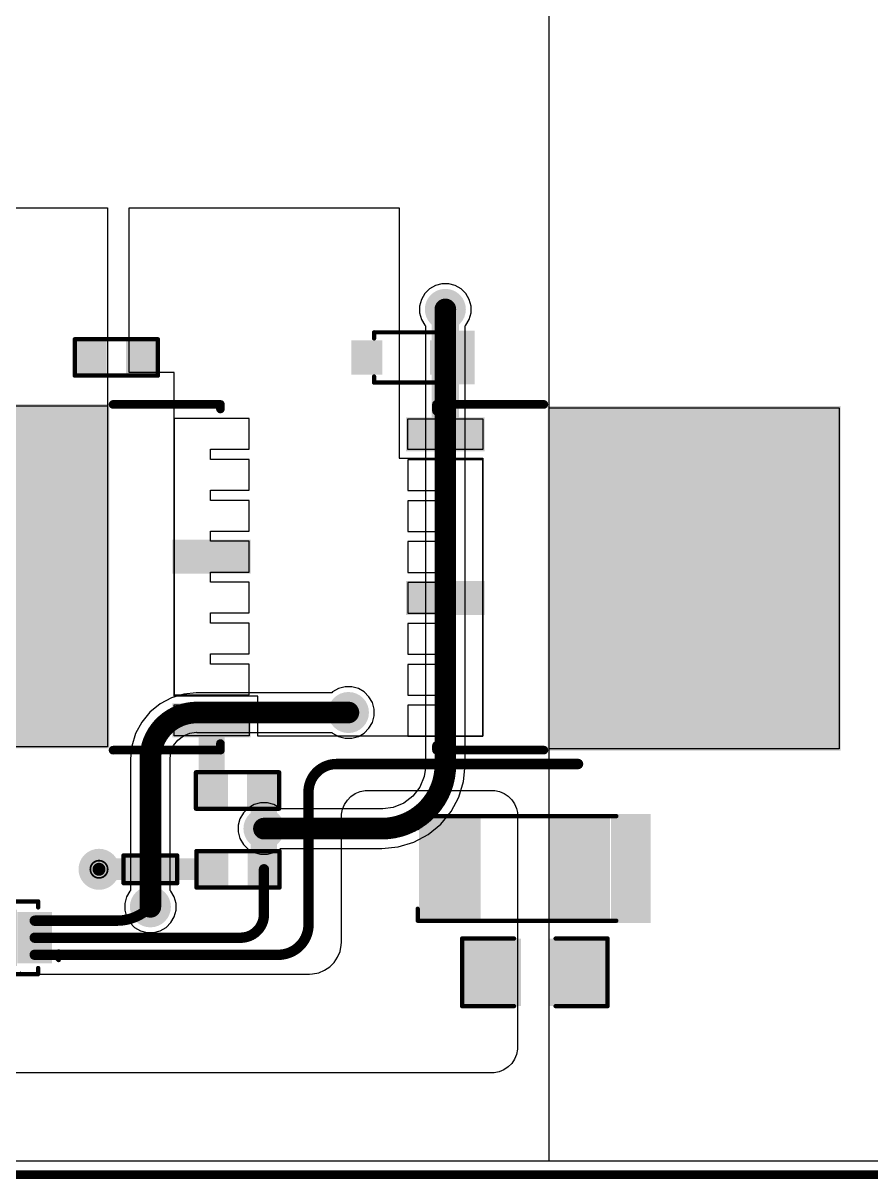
# Model space of a CAD drawing. Header units: inches. Extents: x -1 to 209, y -13 to 94.
# Drawn here: x 31.68 to 56.55, y -0.04 to 33.85 of the extents above; entities that cross this region are included whole.
import ezdxf

# ---------------------------------------------------------------- set-up
doc = ezdxf.new("R2010")
doc.units = ezdxf.units.IN
for name, color, linetype in [('Board Outline', 216, 'Continuous'), ('Bottom Layer', 5, 'Continuous'), ('Bottom Solder', 6, 'Continuous'), ('Drill Drawing', 1, 'Continuous'), ('Top Layer', 1, 'Continuous'), ('Top Overlay', 2, 'Continuous'), ('Top Paste', 8, 'Continuous'), ('Top Solder', 216, 'Continuous'), ('Via Holes', 16, 'Continuous')]:
    doc.layers.add(name, color=color, linetype=linetype)

# ---------------------------------------------------------------- blocks, each defined once
blk = doc.blocks.new('DFN_6_EP_2_3__1')
at = {"layer": 'Top Layer'}
for points in [[(-0.826, 0.724), (0.826, 0.724), (0.826, -0.724), (-0.826, -0.724)], [(-1.854, 0.652), (-1.041, 0.652), (-1.041, 0.348), (-1.854, 0.348)], [(1.041, 0.652), (1.854, 0.652), (1.854, 0.348), (1.041, 0.348)], [(-1.854, 0.152), (-1.041, 0.152), (-1.041, -0.152), (-1.854, -0.152)], [(1.041, 0.152), (1.854, 0.152), (1.854, -0.152), (1.041, -0.152)], [(-1.854, -0.348), (-1.041, -0.348), (-1.041, -0.652), (-1.854, -0.652)], [(1.041, -0.348), (1.854, -0.348), (1.854, -0.652), (1.041, -0.652)]]:
    blk.add_hatch(color=1, dxfattribs=at).paths.add_polyline_path(points)
at = {"layer": 'Top Paste'}
for points in [[(-0.826, 0.724), (0.826, 0.724), (0.826, -0.724), (-0.826, -0.724)], [(-1.854, 0.652), (-1.041, 0.652), (-1.041, 0.348), (-1.854, 0.348)], [(1.041, 0.652), (1.854, 0.652), (1.854, 0.348), (1.041, 0.348)], [(-1.854, 0.152), (-1.041, 0.152), (-1.041, -0.152), (-1.854, -0.152)], [(1.041, 0.152), (1.854, 0.152), (1.854, -0.152), (1.041, -0.152)], [(-1.854, -0.348), (-1.041, -0.348), (-1.041, -0.652), (-1.854, -0.652)], [(1.041, -0.348), (1.854, -0.348), (1.854, -0.652), (1.041, -0.652)]]:
    blk.add_hatch(color=8, dxfattribs=at).paths.add_polyline_path(points)
at = {"layer": 'Top Solder'}
for points in [[(-1.956, 0.754), (-0.94, 0.754), (-0.94, 0.246), (-1.956, 0.246)], [(-0.927, 0.826), (0.927, 0.826), (0.927, -0.826), (-0.927, -0.826)], [(0.94, 0.754), (1.956, 0.754), (1.956, 0.246), (0.94, 0.246)], [(-1.956, 0.254), (-0.94, 0.254), (-0.94, -0.254), (-1.956, -0.254)], [(0.94, 0.254), (1.956, 0.254), (1.956, -0.254), (0.94, -0.254)], [(-1.956, -0.246), (-0.94, -0.246), (-0.94, -0.754), (-1.956, -0.754)], [(0.94, -0.246), (1.956, -0.246), (1.956, -0.754), (0.94, -0.754)]]:
    blk.add_hatch(color=216, dxfattribs=at).paths.add_polyline_path(points)
at = {"layer": 'Top Overlay', "const_width": 0.127}
for points in [[(-1.549, 1.067), (-1.549, 0.889)], [(1.549, 1.067), (-1.549, 1.067)], [(1.549, 0.889), (1.549, 1.067)], [(-2.024, 0.527), (-2.151, 0.654)], [(-2.151, 0.654), (-2.151, 0.4)], [(-2.024, 0.527), (-2.151, 0.4)], [(-1.549, -1.067), (-1.549, -0.889)], [(1.549, -1.067), (-1.549, -1.067)], [(1.549, -0.889), (1.549, -1.067)]]:
    blk.add_lwpolyline(points, dxfattribs=at)
at = {"layer": 'Top Overlay', "const_width": 0.0635}
for points in [[(-1.581, 1.067, 1), (-1.518, 1.067, 1)], [(-1.581, 1.067, 1), (-1.518, 1.067, 1)], [(1.518, 1.067, 1), (1.581, 1.067, 1)], [(1.518, 1.067, 1), (1.581, 1.067, 1)], [(-2.183, 0.654, 1), (-2.119, 0.654, 1)], [(-2.183, 0.654, 1), (-2.119, 0.654, 1)], [(-1.581, 0.889, 1), (-1.518, 0.889, 1)], [(1.518, 0.889, 1), (1.581, 0.889, 1)], [(-2.183, 0.4, 1), (-2.119, 0.4, 1)], [(-2.183, 0.4, 1), (-2.119, 0.4, 1)], [(-2.056, 0.527, 1), (-1.992, 0.527, 1)], [(-2.056, 0.527, 1), (-1.992, 0.527, 1)], [(-1.581, -0.889, 1), (-1.518, -0.889, 1)], [(-1.581, -1.067, 1), (-1.518, -1.067, 1)], [(-1.581, -1.067, 1), (-1.518, -1.067, 1)], [(1.518, -0.889, 1), (1.581, -0.889, 1)], [(1.518, -1.067, 1), (1.581, -1.067, 1)], [(1.518, -1.067, 1), (1.581, -1.067, 1)]]:
    blk.add_lwpolyline(points, format="xyb", close=True, dxfattribs=at)
blk = doc.blocks.new('R___0603_4')
at = {"layer": 'Top Layer'}
for points in [[(-0.381, 0.4445), (-0.381, -0.4445), (-1.143, -0.4445), (-1.143, 0.4445)], [(1.143, 0.4445), (1.143, -0.4445), (0.381, -0.4445), (0.381, 0.4445)]]:
    blk.add_hatch(color=1, dxfattribs=at).paths.add_polyline_path(points)
at = {"layer": 'Top Paste'}
for points in [[(-0.381, 0.4445), (-0.381, -0.4445), (-1.143, -0.4445), (-1.143, 0.4445)], [(1.143, 0.4445), (1.143, -0.4445), (0.381, -0.4445), (0.381, 0.4445)]]:
    blk.add_hatch(color=8, dxfattribs=at).paths.add_polyline_path(points)
at = {"layer": 'Top Solder'}
for points in [[(-0.2794, 0.5461), (-0.2794, -0.5461), (-1.2446, -0.5461), (-1.2446, 0.5461)], [(1.2446, 0.5461), (1.2446, -0.5461), (0.2794, -0.5461), (0.2794, 0.5461)]]:
    blk.add_hatch(color=216, dxfattribs=at).paths.add_polyline_path(points)
at = {"layer": 'Top Overlay', "const_width": 0.127}
for points in [[(-1.2192, -0.5334), (-1.2192, 0.5334)], [(-1.2192, 0.5334), (1.2192, 0.5334)], [(1.2192, -0.5334), (1.2192, 0.5334)], [(-1.2192, -0.5334), (1.2192, -0.5334)]]:
    blk.add_lwpolyline(points, dxfattribs=at)
at = {"layer": 'Top Overlay', "const_width": 0.0635}
for points in [[(-1.25095, 0.5334, 1), (-1.18745, 0.5334, 1)], [(-1.25095, 0.5334, 1), (-1.18745, 0.5334, 1)], [(1.18745, 0.5334, 1), (1.25095, 0.5334, 1)], [(1.18745, 0.5334, 1), (1.25095, 0.5334, 1)], [(-1.25095, -0.5334, 1), (-1.18745, -0.5334, 1)], [(-1.25095, -0.5334, 1), (-1.18745, -0.5334, 1)], [(1.18745, -0.5334, 1), (1.25095, -0.5334, 1)], [(1.18745, -0.5334, 1), (1.25095, -0.5334, 1)]]:
    blk.add_lwpolyline(points, format="xyb", close=True, dxfattribs=at)
blk = doc.blocks.new('R___0603_5')
at = {"layer": 'Top Layer'}
for points in [[(-0.381, 0.4445), (-0.381, -0.4445), (-1.143, -0.4445), (-1.143, 0.4445)], [(1.143, 0.4445), (1.143, -0.4445), (0.381, -0.4445), (0.381, 0.4445)]]:
    blk.add_hatch(color=1, dxfattribs=at).paths.add_polyline_path(points)
at = {"layer": 'Top Paste'}
for points in [[(-0.381, 0.4445), (-0.381, -0.4445), (-1.143, -0.4445), (-1.143, 0.4445)], [(1.143, 0.4445), (1.143, -0.4445), (0.381, -0.4445), (0.381, 0.4445)]]:
    blk.add_hatch(color=8, dxfattribs=at).paths.add_polyline_path(points)
at = {"layer": 'Top Solder'}
for points in [[(-0.2794, 0.5461), (-0.2794, -0.5461), (-1.2446, -0.5461), (-1.2446, 0.5461)], [(1.2446, 0.5461), (1.2446, -0.5461), (0.2794, -0.5461), (0.2794, 0.5461)]]:
    blk.add_hatch(color=216, dxfattribs=at).paths.add_polyline_path(points)
at = {"layer": 'Top Overlay', "const_width": 0.127}
for points in [[(-1.2192, 0.5334), (-1.2192, -0.5334)], [(1.2192, 0.5334), (-1.2192, 0.5334)], [(1.2192, 0.5334), (1.2192, -0.5334)], [(1.2192, -0.5334), (-1.2192, -0.5334)]]:
    blk.add_lwpolyline(points, dxfattribs=at)
at = {"layer": 'Top Overlay', "const_width": 0.0635}
for points in [[(-1.25095, 0.5334, 1), (-1.18745, 0.5334, 1)], [(-1.25095, 0.5334, 1), (-1.18745, 0.5334, 1)], [(1.18745, 0.5334, 1), (1.25095, 0.5334, 1)], [(1.18745, 0.5334, 1), (1.25095, 0.5334, 1)], [(-1.25095, -0.5334, 1), (-1.18745, -0.5334, 1)], [(-1.25095, -0.5334, 1), (-1.18745, -0.5334, 1)], [(1.18745, -0.5334, 1), (1.25095, -0.5334, 1)], [(1.18745, -0.5334, 1), (1.25095, -0.5334, 1)]]:
    blk.add_lwpolyline(points, format="xyb", close=True, dxfattribs=at)
blk = doc.blocks.new('R___0603_9')
at = {"layer": 'Top Layer'}
for points in [[(-0.381, 0.4445), (-0.381, -0.4445), (-1.143, -0.4445), (-1.143, 0.4445)], [(1.143, 0.4445), (1.143, -0.4445), (0.381, -0.4445), (0.381, 0.4445)]]:
    blk.add_hatch(color=1, dxfattribs=at).paths.add_polyline_path(points)
at = {"layer": 'Top Paste'}
for points in [[(-0.381, 0.4445), (-0.381, -0.4445), (-1.143, -0.4445), (-1.143, 0.4445)], [(1.143, 0.4445), (1.143, -0.4445), (0.381, -0.4445), (0.381, 0.4445)]]:
    blk.add_hatch(color=8, dxfattribs=at).paths.add_polyline_path(points)
at = {"layer": 'Top Solder'}
for points in [[(-0.2794, 0.5461), (-0.2794, -0.5461), (-1.2446, -0.5461), (-1.2446, 0.5461)], [(1.2446, 0.5461), (1.2446, -0.5461), (0.2794, -0.5461), (0.2794, 0.5461)]]:
    blk.add_hatch(color=216, dxfattribs=at).paths.add_polyline_path(points)
at = {"layer": 'Top Overlay', "const_width": 0.127}
for points in [[(-1.2192, 0.5334), (-1.2192, -0.5334)], [(1.2192, 0.5334), (-1.2192, 0.5334)], [(1.2192, 0.5334), (1.2192, -0.5334)], [(1.2192, -0.5334), (-1.2192, -0.5334)]]:
    blk.add_lwpolyline(points, dxfattribs=at)
at = {"layer": 'Top Overlay', "const_width": 0.0635}
for points in [[(-1.25095, 0.5334, 1), (-1.18745, 0.5334, 1)], [(-1.25095, 0.5334, 1), (-1.18745, 0.5334, 1)], [(1.18745, 0.5334, 1), (1.25095, 0.5334, 1)], [(1.18745, 0.5334, 1), (1.25095, 0.5334, 1)], [(-1.25095, -0.5334, 1), (-1.18745, -0.5334, 1)], [(-1.25095, -0.5334, 1), (-1.18745, -0.5334, 1)], [(1.18745, -0.5334, 1), (1.25095, -0.5334, 1)], [(1.18745, -0.5334, 1), (1.25095, -0.5334, 1)]]:
    blk.add_lwpolyline(points, format="xyb", close=True, dxfattribs=at)
blk = doc.blocks.new('T_____16')
at = {"layer": 'Top Layer'}
for points in [[(-3.175, 7.9), (6.825, 7.9), (6.825, -0.6), (-3.175, -0.6)], [(-2.85, -2.55), (-1.95, -2.55), (-1.95, -4.75), (-2.85, -4.75)], [(1.95, -2.55), (2.85, -2.55), (2.85, -4.75), (1.95, -4.75)]]:
    blk.add_hatch(color=1, dxfattribs=at).paths.add_polyline_path(points)
at = {"layer": 'Top Solder'}
for points in [[(-3.225, 7.95), (6.875, 7.95), (6.875, -0.65), (-3.225, -0.65)], [(-2.9, -2.5), (-1.9, -2.5), (-1.9, -4.8), (-2.9, -4.8)], [(1.9, -2.5), (2.9, -2.5), (2.9, -4.8), (1.9, -4.8)]]:
    blk.add_hatch(color=216, dxfattribs=at).paths.add_polyline_path(points)
at = {"layer": 'Top Layer'}
for p, q in [((-1.65, -2.55), (-1.65, -2.55)), ((-1.65, -2.55), (-1.65, -4.75)), ((-0.75, -2.55), (-1.65, -2.55)), ((-1.65, -2.55), (-1.65, -2.55)), ((-0.75, -2.551), (-0.75, -2.55)), ((-0.75, -2.55), (-0.75, -2.55)), ((-0.45, -2.551), (-0.75, -2.551)), ((-0.75, -2.551), (-0.75, -2.551)), ((0.45, -2.55), (-0.45, -2.55)), ((-0.45, -2.55), (-0.45, -2.55)), ((-0.45, -2.55), (-0.45, -2.551)), ((-0.45, -2.551), (-0.45, -2.551)), ((0.45, -2.551), (0.45, -2.55)), ((0.45, -2.55), (0.45, -2.55)), ((0.75, -2.551), (0.45, -2.551)), ((0.45, -2.551), (0.45, -2.551)), ((1.65, -2.55), (0.75, -2.55)), ((0.75, -2.55), (0.75, -2.55)), ((0.75, -2.55), (0.75, -2.551)), ((0.75, -2.551), (0.75, -2.551)), ((1.65, -2.551), (1.65, -2.55)), ((1.65, -2.55), (1.65, -2.55)), ((1.95, -2.551), (1.65, -2.551)), ((1.65, -2.551), (1.65, -2.551)), ((2.85, -2.55), (1.95, -2.55)), ((1.95, -2.55), (1.95, -2.55)), ((1.95, -2.55), (1.95, -2.551)), ((1.95, -2.551), (1.95, -2.551)), ((2.85, -2.551), (2.85, -2.55)), ((2.85, -2.55), (2.85, -2.55)), ((3.15, -2.551), (2.85, -2.551)), ((2.85, -2.551), (2.85, -2.551)), ((4.05, -2.55), (3.15, -2.55)), ((3.15, -2.55), (3.15, -2.55)), ((3.15, -2.55), (3.15, -2.551)), ((3.15, -2.551), (3.15, -2.551)), ((4.05, -2.551), (4.05, -2.55)), ((4.05, -2.55), (4.05, -2.55)), ((4.35, -2.551), (4.05, -2.551)), ((4.05, -2.551), (4.05, -2.551)), ((5.25, -2.55), (4.35, -2.55)), ((4.35, -2.55), (4.35, -2.55)), ((4.35, -2.55), (4.35, -2.551)), ((4.35, -2.551), (4.35, -2.551)), ((5.25, -2.551), (5.25, -2.55)), ((5.25, -2.55), (5.25, -2.55)), ((5.55, -2.551), (5.25, -2.551)), ((5.25, -2.551), (5.25, -2.551)), ((6.45, -2.55), (5.55, -2.55)), ((5.55, -2.55), (5.55, -2.55)), ((5.55, -2.55), (5.55, -2.551)), ((5.55, -2.551), (5.55, -2.551)), ((6.45, -2.551), (6.45, -2.55)), ((6.45, -2.55), (6.45, -2.55)), ((6.45, -3.615), (6.45, -2.551)), ((6.45, -2.551), (6.45, -2.551)), ((6.45, -2.551), (6.45, -2.551)), ((6.45, -2.551), (6.45, -2.551)), ((-0.75, -4.75), (-0.75, -3.615)), ((-0.75, -3.615), (-0.75, -3.615)), ((-0.75, -3.615), (-0.45, -3.615)), ((-0.45, -3.615), (-0.45, -3.615)), ((-0.45, -3.615), (-0.45, -4.75)), ((0.45, -4.75), (0.45, -3.615)), ((0.45, -3.615), (0.45, -3.615)), ((0.45, -3.615), (0.75, -3.615)), ((0.75, -3.615), (0.75, -3.615)), ((0.75, -3.615), (0.75, -4.75)), ((1.65, -4.75), (1.65, -3.615)), ((1.65, -3.615), (1.65, -3.615)), ((1.65, -3.615), (1.95, -3.615)), ((1.95, -3.615), (1.95, -3.615)), ((1.95, -3.615), (1.95, -4.75)), ((2.85, -4.75), (2.85, -3.615)), ((2.85, -3.615), (2.85, -3.615)), ((2.85, -3.615), (3.15, -3.615)), ((3.15, -3.615), (3.15, -3.615)), ((3.15, -3.615), (3.15, -4.75)), ((4.05, -4.75), (4.05, -3.615)), ((4.05, -3.615), (4.05, -3.615)), ((4.05, -3.615), (4.35, -3.615)), ((4.35, -3.615), (4.35, -3.615)), ((4.35, -3.615), (4.35, -4.75)), ((5.25, -4.75), (5.25, -3.615)), ((5.25, -3.615), (5.25, -3.615)), ((5.25, -3.615), (5.55, -3.615)), ((5.55, -3.615), (5.55, -3.615)), ((5.55, -3.615), (5.55, -4.75)), ((6.45, -4.75), (6.45, -3.615)), ((6.45, -3.615), (6.45, -3.615)), ((6.45, -3.615), (6.45, -3.615)), ((6.45, -3.615), (6.45, -3.615)), ((-1.65, -4.75), (-1.65, -4.75)), ((-1.65, -4.75), (-0.75, -4.75)), ((-0.75, -4.75), (-0.75, -4.75)), ((-0.45, -4.75), (-0.45, -4.75)), ((-0.45, -4.75), (0.45, -4.75)), ((0.45, -4.75), (0.45, -4.75)), ((0.75, -4.75), (0.75, -4.75)), ((0.75, -4.75), (1.65, -4.75)), ((1.65, -4.75), (1.65, -4.75)), ((1.95, -4.75), (1.95, -4.75)), ((1.95, -4.75), (2.85, -4.75)), ((2.85, -4.75), (2.85, -4.75)), ((3.15, -4.75), (3.15, -4.75)), ((3.15, -4.75), (4.05, -4.75)), ((4.05, -4.75), (4.05, -4.75)), ((4.35, -4.75), (4.35, -4.75)), ((4.35, -4.75), (5.25, -4.75)), ((5.25, -4.75), (5.25, -4.75)), ((5.55, -4.75), (5.55, -4.75)), ((5.55, -4.75), (6.45, -4.75)), ((6.45, -4.75), (6.45, -4.75))]:
    blk.add_line(p, q, dxfattribs=at)
at = {"layer": 'Top Overlay', "const_width": 0.254}
for points in [[(-3.275, -0.76), (-3.275, -3.91)], [(6.865, -0.76), (6.865, -3.91)], [(-3.275, -3.91), (-3.081, -3.91)], [(6.865, -3.91), (6.731, -3.91)]]:
    blk.add_lwpolyline(points, dxfattribs=at)
at = {"layer": 'Top Overlay', "const_width": 0.127}
for points in [[(-3.339, -0.76, 1), (-3.212, -0.76, 1)], [(6.801, -0.76, 1), (6.928, -0.76, 1)], [(-3.339, -3.91, 1), (-3.212, -3.91, 1)], [(-3.339, -3.91, 1), (-3.212, -3.91, 1)], [(-3.145, -3.91, 1), (-3.018, -3.91, 1)], [(6.668, -3.91, 1), (6.795, -3.91, 1)], [(6.801, -3.91, 1), (6.928, -3.91, 1)], [(6.801, -3.91, 1), (6.928, -3.91, 1)]]:
    blk.add_lwpolyline(points, format="xyb", close=True, dxfattribs=at)
at = {"layer": 'Top Paste'}
for p, q in [((-3.175, -0.6), (-3.175, 7.9)), ((-3.175, 7.9), (6.825, 7.9)), ((6.825, 7.9), (6.825, -0.6)), ((6.825, -0.6), (-3.175, -0.6)), ((-2.85, -4.75), (-2.85, -2.55)), ((-2.85, -2.55), (-1.95, -2.55)), ((-1.95, -2.55), (-1.95, -4.75)), ((-1.65, -2.55), (-1.65, -2.55)), ((-1.65, -2.55), (-1.65, -4.75)), ((-0.75, -2.55), (-1.65, -2.55)), ((-0.75, -2.551), (-0.75, -2.55)), ((-0.45, -2.551), (-0.75, -2.551)), ((0.45, -2.55), (-0.45, -2.55)), ((-0.45, -2.55), (-0.45, -2.551)), ((0.45, -2.551), (0.45, -2.55)), ((0.75, -2.551), (0.45, -2.551)), ((1.65, -2.55), (0.75, -2.55)), ((0.75, -2.55), (0.75, -2.551)), ((1.65, -2.551), (1.65, -2.55)), ((1.95, -2.551), (1.65, -2.551)), ((2.85, -2.55), (1.95, -2.55)), ((1.95, -2.55), (1.95, -2.551)), ((2.85, -2.551), (2.85, -2.55)), ((3.15, -2.551), (2.85, -2.551)), ((4.05, -2.55), (3.15, -2.55)), ((3.15, -2.55), (3.15, -2.551)), ((4.05, -2.551), (4.05, -2.55)), ((4.35, -2.551), (4.05, -2.551)), ((5.25, -2.55), (4.35, -2.55)), ((4.35, -2.55), (4.35, -2.551)), ((5.25, -2.551), (5.25, -2.55)), ((5.55, -2.551), (5.25, -2.551)), ((6.45, -2.55), (5.55, -2.55)), ((5.55, -2.55), (5.55, -2.551)), ((6.45, -2.551), (6.45, -2.55)), ((6.45, -3.615), (6.45, -2.551)), ((6.45, -2.551), (6.45, -2.551)), ((-0.75, -4.75), (-0.75, -3.615)), ((-0.75, -3.615), (-0.45, -3.615)), ((-0.45, -3.615), (-0.45, -4.75)), ((0.45, -4.75), (0.45, -3.615)), ((0.45, -3.615), (0.75, -3.615)), ((0.75, -3.615), (0.75, -4.75)), ((1.65, -4.75), (1.65, -3.615)), ((1.65, -3.615), (1.95, -3.615)), ((1.95, -3.615), (1.95, -4.75)), ((2.85, -4.75), (2.85, -3.615)), ((2.85, -3.615), (3.15, -3.615)), ((3.15, -3.615), (3.15, -4.75)), ((4.05, -4.75), (4.05, -3.615)), ((4.05, -3.615), (4.35, -3.615)), ((4.35, -3.615), (4.35, -4.75)), ((5.25, -4.75), (5.25, -3.615)), ((5.25, -3.615), (5.55, -3.615)), ((5.55, -3.615), (5.55, -4.75)), ((6.45, -4.75), (6.45, -3.615)), ((6.45, -3.615), (6.45, -3.615)), ((-1.95, -4.75), (-2.85, -4.75)), ((-1.65, -4.75), (-0.75, -4.75)), ((-0.45, -4.75), (0.45, -4.75)), ((0.75, -4.75), (1.65, -4.75)), ((1.95, -4.75), (2.85, -4.75)), ((3.15, -4.75), (4.05, -4.75)), ((4.35, -4.75), (5.25, -4.75)), ((5.55, -4.75), (6.45, -4.75))]:
    blk.add_line(p, q, dxfattribs=at)
blk = doc.blocks.new('T_____18')
at = {"layer": 'Top Layer'}
for points in [[(-3.175, 7.9), (6.825, 7.9), (6.825, -0.6), (-3.175, -0.6)], [(-2.85, -2.55), (-1.95, -2.55), (-1.95, -4.75), (-2.85, -4.75)], [(1.95, -2.55), (2.85, -2.55), (2.85, -4.75), (1.95, -4.75)]]:
    blk.add_hatch(color=1, dxfattribs=at).paths.add_polyline_path(points)
at = {"layer": 'Top Solder'}
for points in [[(-3.225, 7.95), (6.875, 7.95), (6.875, -0.65), (-3.225, -0.65)], [(-2.9, -2.5), (-1.9, -2.5), (-1.9, -4.8), (-2.9, -4.8)], [(1.9, -2.5), (2.9, -2.5), (2.9, -4.8), (1.9, -4.8)]]:
    blk.add_hatch(color=216, dxfattribs=at).paths.add_polyline_path(points)
at = {"layer": 'Top Layer'}
for p, q in [((-1.65, -2.55), (-1.65, -2.55)), ((-1.65, -2.55), (-1.65, -4.75)), ((-0.75, -2.55), (-1.65, -2.55)), ((-1.65, -2.55), (-1.65, -2.55)), ((-0.75, -2.551), (-0.75, -2.55)), ((-0.75, -2.55), (-0.75, -2.55)), ((-0.45, -2.551), (-0.75, -2.551)), ((-0.75, -2.551), (-0.75, -2.551)), ((0.45, -2.55), (-0.45, -2.55)), ((-0.45, -2.55), (-0.45, -2.55)), ((-0.45, -2.55), (-0.45, -2.551)), ((-0.45, -2.551), (-0.45, -2.551)), ((0.45, -2.551), (0.45, -2.55)), ((0.45, -2.55), (0.45, -2.55)), ((0.75, -2.551), (0.45, -2.551)), ((0.45, -2.551), (0.45, -2.551)), ((1.65, -2.55), (0.75, -2.55)), ((0.75, -2.55), (0.75, -2.55)), ((0.75, -2.55), (0.75, -2.551)), ((0.75, -2.551), (0.75, -2.551)), ((1.65, -2.551), (1.65, -2.55)), ((1.65, -2.55), (1.65, -2.55)), ((1.95, -2.551), (1.65, -2.551)), ((1.65, -2.551), (1.65, -2.551)), ((2.85, -2.55), (1.95, -2.55)), ((1.95, -2.55), (1.95, -2.55)), ((1.95, -2.55), (1.95, -2.551)), ((1.95, -2.551), (1.95, -2.551)), ((2.85, -2.551), (2.85, -2.55)), ((2.85, -2.55), (2.85, -2.55)), ((3.15, -2.551), (2.85, -2.551)), ((2.85, -2.551), (2.85, -2.551)), ((4.05, -2.55), (3.15, -2.55)), ((3.15, -2.55), (3.15, -2.55)), ((3.15, -2.55), (3.15, -2.551)), ((3.15, -2.551), (3.15, -2.551)), ((4.05, -2.551), (4.05, -2.55)), ((4.05, -2.55), (4.05, -2.55)), ((4.35, -2.551), (4.05, -2.551)), ((4.05, -2.551), (4.05, -2.551)), ((5.25, -2.55), (4.35, -2.55)), ((4.35, -2.55), (4.35, -2.55)), ((4.35, -2.55), (4.35, -2.551)), ((4.35, -2.551), (4.35, -2.551)), ((5.25, -2.551), (5.25, -2.55)), ((5.25, -2.55), (5.25, -2.55)), ((5.55, -2.551), (5.25, -2.551)), ((5.25, -2.551), (5.25, -2.551)), ((6.45, -2.55), (5.55, -2.55)), ((5.55, -2.55), (5.55, -2.55)), ((5.55, -2.55), (5.55, -2.551)), ((5.55, -2.551), (5.55, -2.551)), ((6.45, -2.551), (6.45, -2.55)), ((6.45, -2.55), (6.45, -2.55)), ((6.45, -3.615), (6.45, -2.551)), ((6.45, -2.551), (6.45, -2.551)), ((6.45, -2.551), (6.45, -2.551)), ((6.45, -2.551), (6.45, -2.551)), ((-0.75, -4.75), (-0.75, -3.615)), ((-0.75, -3.615), (-0.75, -3.615)), ((-0.75, -3.615), (-0.45, -3.615)), ((-0.45, -3.615), (-0.45, -3.615)), ((-0.45, -3.615), (-0.45, -4.75)), ((0.45, -4.75), (0.45, -3.615)), ((0.45, -3.615), (0.45, -3.615)), ((0.45, -3.615), (0.75, -3.615)), ((0.75, -3.615), (0.75, -3.615)), ((0.75, -3.615), (0.75, -4.75)), ((1.65, -4.75), (1.65, -3.615)), ((1.65, -3.615), (1.65, -3.615)), ((1.65, -3.615), (1.95, -3.615)), ((1.95, -3.615), (1.95, -3.615)), ((1.95, -3.615), (1.95, -4.75)), ((2.85, -4.75), (2.85, -3.615)), ((2.85, -3.615), (2.85, -3.615)), ((2.85, -3.615), (3.15, -3.615)), ((3.15, -3.615), (3.15, -3.615)), ((3.15, -3.615), (3.15, -4.75)), ((4.05, -4.75), (4.05, -3.615)), ((4.05, -3.615), (4.05, -3.615)), ((4.05, -3.615), (4.35, -3.615)), ((4.35, -3.615), (4.35, -3.615)), ((4.35, -3.615), (4.35, -4.75)), ((5.25, -4.75), (5.25, -3.615)), ((5.25, -3.615), (5.25, -3.615)), ((5.25, -3.615), (5.55, -3.615)), ((5.55, -3.615), (5.55, -3.615)), ((5.55, -3.615), (5.55, -4.75)), ((6.45, -4.75), (6.45, -3.615)), ((6.45, -3.615), (6.45, -3.615)), ((6.45, -3.615), (6.45, -3.615)), ((6.45, -3.615), (6.45, -3.615)), ((-1.65, -4.75), (-1.65, -4.75)), ((-1.65, -4.75), (-0.75, -4.75)), ((-0.75, -4.75), (-0.75, -4.75)), ((-0.45, -4.75), (-0.45, -4.75)), ((-0.45, -4.75), (0.45, -4.75)), ((0.45, -4.75), (0.45, -4.75)), ((0.75, -4.75), (0.75, -4.75)), ((0.75, -4.75), (1.65, -4.75)), ((1.65, -4.75), (1.65, -4.75)), ((1.95, -4.75), (1.95, -4.75)), ((1.95, -4.75), (2.85, -4.75)), ((2.85, -4.75), (2.85, -4.75)), ((3.15, -4.75), (3.15, -4.75)), ((3.15, -4.75), (4.05, -4.75)), ((4.05, -4.75), (4.05, -4.75)), ((4.35, -4.75), (4.35, -4.75)), ((4.35, -4.75), (5.25, -4.75)), ((5.25, -4.75), (5.25, -4.75)), ((5.55, -4.75), (5.55, -4.75)), ((5.55, -4.75), (6.45, -4.75)), ((6.45, -4.75), (6.45, -4.75))]:
    blk.add_line(p, q, dxfattribs=at)
at = {"layer": 'Top Overlay', "const_width": 0.254}
for points in [[(-3.275, -3.91), (-3.275, -0.76)], [(6.865, -3.91), (6.865, -0.76)], [(-3.081, -3.91), (-3.275, -3.91)], [(6.731, -3.91), (6.865, -3.91)]]:
    blk.add_lwpolyline(points, dxfattribs=at)
at = {"layer": 'Top Overlay', "const_width": 0.127}
for points in [[(-3.339, -0.76, 1), (-3.212, -0.76, 1)], [(6.801, -0.76, 1), (6.928, -0.76, 1)], [(-3.339, -3.91, 1), (-3.212, -3.91, 1)], [(-3.339, -3.91, 1), (-3.212, -3.91, 1)], [(-3.145, -3.91, 1), (-3.018, -3.91, 1)], [(6.668, -3.91, 1), (6.795, -3.91, 1)], [(6.801, -3.91, 1), (6.928, -3.91, 1)], [(6.801, -3.91, 1), (6.928, -3.91, 1)]]:
    blk.add_lwpolyline(points, format="xyb", close=True, dxfattribs=at)
at = {"layer": 'Top Paste'}
for p, q in [((-3.175, -0.6), (-3.175, 7.9)), ((-3.175, 7.9), (6.825, 7.9)), ((6.825, 7.9), (6.825, -0.6)), ((6.825, -0.6), (-3.175, -0.6)), ((-2.85, -4.75), (-2.85, -2.55)), ((-2.85, -2.55), (-1.95, -2.55)), ((-1.95, -2.55), (-1.95, -4.75)), ((-1.65, -2.55), (-1.65, -2.55)), ((-1.65, -2.55), (-1.65, -4.75)), ((-0.75, -2.55), (-1.65, -2.55)), ((-0.75, -2.551), (-0.75, -2.55)), ((-0.45, -2.551), (-0.75, -2.551)), ((0.45, -2.55), (-0.45, -2.55)), ((-0.45, -2.55), (-0.45, -2.551)), ((0.45, -2.551), (0.45, -2.55)), ((0.75, -2.551), (0.45, -2.551)), ((1.65, -2.55), (0.75, -2.55)), ((0.75, -2.55), (0.75, -2.551)), ((1.65, -2.551), (1.65, -2.55)), ((1.95, -2.551), (1.65, -2.551)), ((2.85, -2.55), (1.95, -2.55)), ((1.95, -2.55), (1.95, -2.551)), ((2.85, -2.551), (2.85, -2.55)), ((3.15, -2.551), (2.85, -2.551)), ((4.05, -2.55), (3.15, -2.55)), ((3.15, -2.55), (3.15, -2.551)), ((4.05, -2.551), (4.05, -2.55)), ((4.35, -2.551), (4.05, -2.551)), ((5.25, -2.55), (4.35, -2.55)), ((4.35, -2.55), (4.35, -2.551)), ((5.25, -2.551), (5.25, -2.55)), ((5.55, -2.551), (5.25, -2.551)), ((6.45, -2.55), (5.55, -2.55)), ((5.55, -2.55), (5.55, -2.551)), ((6.45, -2.551), (6.45, -2.55)), ((6.45, -3.615), (6.45, -2.551)), ((6.45, -2.551), (6.45, -2.551)), ((-0.75, -4.75), (-0.75, -3.615)), ((-0.75, -3.615), (-0.45, -3.615)), ((-0.45, -3.615), (-0.45, -4.75)), ((0.45, -4.75), (0.45, -3.615)), ((0.45, -3.615), (0.75, -3.615)), ((0.75, -3.615), (0.75, -4.75)), ((1.65, -4.75), (1.65, -3.615)), ((1.65, -3.615), (1.95, -3.615)), ((1.95, -3.615), (1.95, -4.75)), ((2.85, -4.75), (2.85, -3.615)), ((2.85, -3.615), (3.15, -3.615)), ((3.15, -3.615), (3.15, -4.75)), ((4.05, -4.75), (4.05, -3.615)), ((4.05, -3.615), (4.35, -3.615)), ((4.35, -3.615), (4.35, -4.75)), ((5.25, -4.75), (5.25, -3.615)), ((5.25, -3.615), (5.55, -3.615)), ((5.55, -3.615), (5.55, -4.75)), ((6.45, -4.75), (6.45, -3.615)), ((6.45, -3.615), (6.45, -3.615)), ((-1.95, -4.75), (-2.85, -4.75)), ((-1.65, -4.75), (-0.75, -4.75)), ((-0.45, -4.75), (0.45, -4.75)), ((0.75, -4.75), (1.65, -4.75)), ((1.95, -4.75), (2.85, -4.75)), ((3.15, -4.75), (4.05, -4.75)), ((4.35, -4.75), (5.25, -4.75)), ((5.55, -4.75), (6.45, -4.75))]:
    blk.add_line(p, q, dxfattribs=at)
blk = doc.blocks.new('SMA_DO_214AC__24')
at = {"layer": 'Top Layer'}
for points in [[(-2.7, 1.4), (-1.1, 1.4), (-1.1, -1.4), (-2.7, -1.4)], [(1.1, 1.4), (2.7, 1.4), (2.7, -1.4), (1.1, -1.4)]]:
    blk.add_hatch(color=1, dxfattribs=at).paths.add_polyline_path(points)
at = {"layer": 'Top Overlay'}
blk.add_hatch(color=2, dxfattribs=at).paths.add_polyline_path([(-3.992, -1.6), (-2.825, -1.6), (-2.825, 1.6), (-3.992, 1.6)])
at = {"layer": 'Top Paste'}
for points in [[(-2.7, 1.4), (-1.1, 1.4), (-1.1, -1.4), (-2.7, -1.4)], [(1.1, 1.4), (2.7, 1.4), (2.7, -1.4), (1.1, -1.4)]]:
    blk.add_hatch(color=8, dxfattribs=at).paths.add_polyline_path(points)
at = {"layer": 'Top Solder'}
for points in [[(-2.802, 1.502), (-0.998, 1.502), (-0.998, -1.502), (-2.802, -1.502)], [(0.998, 1.502), (2.802, 1.502), (2.802, -1.502), (0.998, -1.502)]]:
    blk.add_hatch(color=216, dxfattribs=at).paths.add_polyline_path(points)
at = {"layer": 'Top Overlay', "const_width": 0.127}
for points in [[(2.842, 1.533), (-2.983, 1.533)], [(2.842, 1.533), (2.842, 1.183)], [(2.842, -1.183), (2.842, -1.533)], [(2.842, -1.533), (-2.983, -1.533)]]:
    blk.add_lwpolyline(points, dxfattribs=at)
at = {"layer": 'Top Overlay', "const_width": 0.0635}
for points in [[(-3.015, 1.533, 1), (-2.951, 1.533, 1)], [(2.811, 1.533, 1), (2.874, 1.533, 1)], [(2.811, 1.533, 1), (2.874, 1.533, 1)], [(2.811, 1.183, 1), (2.874, 1.183, 1)], [(2.811, -1.183, 1), (2.874, -1.183, 1)], [(-3.015, -1.533, 1), (-2.951, -1.533, 1)], [(2.811, -1.533, 1), (2.874, -1.533, 1)], [(2.811, -1.533, 1), (2.874, -1.533, 1)]]:
    blk.add_lwpolyline(points, format="xyb", close=True, dxfattribs=at)
blk = doc.blocks.new('SOD_323_26')
at = {"layer": 'Top Layer'}
for points in [[(-0.75, -0.45), (-1.55, -0.45), (-1.55, 0.45), (-0.75, 0.45)], [(1.55, -0.45), (0.75, -0.45), (0.75, 0.45), (1.55, 0.45)]]:
    blk.add_hatch(color=1, dxfattribs=at).paths.add_polyline_path(points)
at = {"layer": 'Top Overlay'}
for points in [[(-2.007, 0.483), (-0.914, 0.483), (-0.914, 0.787), (-2.007, 0.787)], [(-2.007, -0.508), (-1.575, -0.508), (-1.575, 0.508), (-2.007, 0.508)], [(-2.007, -0.787), (-0.914, -0.787), (-0.914, -0.483), (-2.007, -0.483)]]:
    blk.add_hatch(color=2, dxfattribs=at).paths.add_polyline_path(points)
at = {"layer": 'Top Paste'}
for points in [[(-0.75, -0.45), (-1.55, -0.45), (-1.55, 0.45), (-0.75, 0.45)], [(1.55, -0.45), (0.75, -0.45), (0.75, 0.45), (1.55, 0.45)]]:
    blk.add_hatch(color=8, dxfattribs=at).paths.add_polyline_path(points)
at = {"layer": 'Top Solder'}
for points in [[(-0.695, -0.505), (-1.605, -0.505), (-1.605, 0.505), (-0.695, 0.505)], [(1.605, -0.505), (0.695, -0.505), (0.695, 0.505), (1.605, 0.505)]]:
    blk.add_hatch(color=216, dxfattribs=at).paths.add_polyline_path(points)
at = {"layer": 'Top Overlay', "const_width": 0.127}
for points in [[(0.94, 0.737), (-0.914, 0.737)], [(0.94, 0.737), (0.94, 0.559)], [(0.94, -0.737), (-0.914, -0.737)], [(0.94, -0.559), (0.94, -0.737)]]:
    blk.add_lwpolyline(points, dxfattribs=at)
at = {"layer": 'Top Overlay', "const_width": 0.0635}
for points in [[(-0.946, 0.737, 1), (-0.883, 0.737, 1)], [(0.908, 0.737, 1), (0.972, 0.737, 1)], [(0.908, 0.737, 1), (0.972, 0.737, 1)], [(0.908, 0.559, 1), (0.972, 0.559, 1)], [(-0.946, -0.737, 1), (-0.883, -0.737, 1)], [(0.908, -0.559, 1), (0.972, -0.559, 1)], [(0.908, -0.737, 1), (0.972, -0.737, 1)], [(0.908, -0.737, 1), (0.972, -0.737, 1)]]:
    blk.add_lwpolyline(points, format="xyb", close=True, dxfattribs=at)
blk = doc.blocks.new('C___1206_30')
at = {"layer": 'Top Layer'}
for points in [[(-2.032, 0.889), (-0.508, 0.889), (-0.508, -0.889), (-2.032, -0.889)], [(0.508, 0.889), (2.032, 0.889), (2.032, -0.889), (0.508, -0.889)]]:
    blk.add_hatch(color=1, dxfattribs=at).paths.add_polyline_path(points)
at = {"layer": 'Top Paste'}
for points in [[(-2.032, 0.889), (-0.508, 0.889), (-0.508, -0.889), (-2.032, -0.889)], [(0.508, 0.889), (2.032, 0.889), (2.032, -0.889), (0.508, -0.889)]]:
    blk.add_hatch(color=8, dxfattribs=at).paths.add_polyline_path(points)
at = {"layer": 'Top Solder'}
for points in [[(-2.134, 0.991), (-0.406, 0.991), (-0.406, -0.991), (-2.134, -0.991)], [(0.406, 0.991), (2.134, 0.991), (2.134, -0.991), (0.406, -0.991)]]:
    blk.add_hatch(color=216, dxfattribs=at).paths.add_polyline_path(points)
at = {"layer": 'Top Overlay', "const_width": 0.127}
for points in [[(-2.134, -0.991), (-2.134, 0.991)], [(-2.134, 0.991), (-0.61, 0.991)], [(0.61, 0.991), (2.134, 0.991)], [(2.134, -0.991), (2.134, 0.991)], [(-2.134, -0.991), (-0.61, -0.991)], [(0.61, -0.991), (2.134, -0.991)]]:
    blk.add_lwpolyline(points, dxfattribs=at)
at = {"layer": 'Top Overlay', "const_width": 0.0635}
for points in [[(-2.165, 0.991, 1), (-2.102, 0.991, 1)], [(-2.165, 0.991, 1), (-2.102, 0.991, 1)], [(-0.641, 0.991, 1), (-0.578, 0.991, 1)], [(0.578, 0.991, 1), (0.641, 0.991, 1)], [(2.102, 0.991, 1), (2.165, 0.991, 1)], [(2.102, 0.991, 1), (2.165, 0.991, 1)], [(-2.165, -0.991, 1), (-2.102, -0.991, 1)], [(-2.165, -0.991, 1), (-2.102, -0.991, 1)], [(-0.641, -0.991, 1), (-0.578, -0.991, 1)], [(0.578, -0.991, 1), (0.641, -0.991, 1)], [(2.102, -0.991, 1), (2.165, -0.991, 1)], [(2.102, -0.991, 1), (2.165, -0.991, 1)]]:
    blk.add_lwpolyline(points, format="xyb", close=True, dxfattribs=at)
blk = doc.blocks.new('C___0402_31')
at = {"layer": 'Top Layer'}
for points in [[(-0.699, -0.318), (-0.699, 0.318), (-0.241, 0.318), (-0.241, -0.318)], [(0.241, -0.318), (0.241, 0.318), (0.699, 0.318), (0.699, -0.318)]]:
    blk.add_hatch(color=1, dxfattribs=at).paths.add_polyline_path(points)
at = {"layer": 'Top Paste'}
for points in [[(-0.699, -0.318), (-0.699, 0.318), (-0.241, 0.318), (-0.241, -0.318)], [(0.241, -0.318), (0.241, 0.318), (0.699, 0.318), (0.699, -0.318)]]:
    blk.add_hatch(color=8, dxfattribs=at).paths.add_polyline_path(points)
at = {"layer": 'Top Solder'}
for points in [[(-0.758, -0.377), (-0.758, 0.377), (-0.181, 0.377), (-0.181, -0.377)], [(0.181, -0.377), (0.181, 0.377), (0.758, 0.377), (0.758, -0.377)]]:
    blk.add_hatch(color=216, dxfattribs=at).paths.add_polyline_path(points)
at = {"layer": 'Top Overlay', "const_width": 0.127}
for points in [[(-0.787, 0.406), (-0.279, 0.406)], [(-0.787, -0.406), (-0.787, 0.406)], [(0.279, 0.406), (0.787, 0.406)], [(0.787, -0.406), (0.787, 0.406)], [(-0.787, -0.406), (-0.279, -0.406)], [(0.279, -0.406), (0.787, -0.406)]]:
    blk.add_lwpolyline(points, dxfattribs=at)
at = {"layer": 'Top Overlay', "const_width": 0.0635}
for points in [[(-0.819, 0.406, 1), (-0.756, 0.406, 1)], [(-0.819, 0.406, 1), (-0.756, 0.406, 1)], [(-0.311, 0.406, 1), (-0.248, 0.406, 1)], [(0.248, 0.406, 1), (0.311, 0.406, 1)], [(0.756, 0.406, 1), (0.819, 0.406, 1)], [(0.756, 0.406, 1), (0.819, 0.406, 1)], [(-0.819, -0.406, 1), (-0.756, -0.406, 1)], [(-0.819, -0.406, 1), (-0.756, -0.406, 1)], [(-0.311, -0.406, 1), (-0.248, -0.406, 1)], [(0.248, -0.406, 1), (0.311, -0.406, 1)], [(0.756, -0.406, 1), (0.819, -0.406, 1)], [(0.756, -0.406, 1), (0.819, -0.406, 1)]]:
    blk.add_lwpolyline(points, format="xyb", close=True, dxfattribs=at)

msp = doc.modelspace()

# ---------------------------------------------------------------- hatches: boundary and pattern name
at = {"layer": 'Bottom Layer'}
h = msp.add_hatch(color=5, dxfattribs=at)
edge = h.paths.add_edge_path()
edge.add_arc((44.069, 25.458), 0.5, 0, 360)
h = msp.add_hatch(color=5, dxfattribs=at)
edge = h.paths.add_edge_path()
edge.add_arc((41.226, 13.635), 0.5, 0, 360)
h = msp.add_hatch(color=5, dxfattribs=at)
edge = h.paths.add_edge_path()
edge.add_arc((38.748, 10.23), 0.5, 0, 360)
h = msp.add_hatch(color=5, dxfattribs=at)
edge = h.paths.add_edge_path()
edge.add_arc((33.909, 9.037), 0.5, 0, 360)
h = msp.add_hatch(color=5, dxfattribs=at)
edge = h.paths.add_edge_path()
edge.add_arc((35.416, 7.936), 0.5, 0, 360)
at = {"layer": 'Bottom Solder'}
h = msp.add_hatch(color=6, dxfattribs=at)
edge = h.paths.add_edge_path()
edge.add_arc((44.069, 25.458), 0.602, 0, 360)
h = msp.add_hatch(color=6, dxfattribs=at)
edge = h.paths.add_edge_path()
edge.add_arc((41.226, 13.635), 0.602, 0, 360)
h = msp.add_hatch(color=6, dxfattribs=at)
edge = h.paths.add_edge_path()
edge.add_arc((38.748, 10.23), 0.602, 0, 360)
h = msp.add_hatch(color=6, dxfattribs=at)
edge = h.paths.add_edge_path()
edge.add_arc((33.909, 9.037), 0.602, 0, 360)
h = msp.add_hatch(color=6, dxfattribs=at)
edge = h.paths.add_edge_path()
edge.add_arc((35.416, 7.936), 0.602, 0, 360)
at = {"layer": 'Top Layer'}
h = msp.add_hatch(color=1, dxfattribs=at)
edge = h.paths.add_edge_path()
edge.add_arc((44.069, 25.458), 0.5, 0, 360)
for points in [[(43.669, 21.796), (44.469, 21.796), (44.469, 25.458), (43.669, 25.458)], [(36.83, 10.904), (37.592, 10.904), (37.592, 13.406), (36.83, 13.406)], [(38.354, 8.592), (39.129, 8.592), (39.129, 11.793), (38.354, 11.793)], [(33.909, 8.719), (35.174, 8.719), (35.174, 9.354), (33.909, 9.354)], [(35.657, 8.719), (37.224, 8.719), (37.224, 9.354), (35.657, 9.354)]]:
    msp.add_hatch(color=1, dxfattribs=at).paths.add_polyline_path(points)
h = msp.add_hatch(color=1, dxfattribs=at)
edge = h.paths.add_edge_path()
edge.add_arc((41.226, 13.635), 0.5, 0, 360)
h = msp.add_hatch(color=1, dxfattribs=at)
edge = h.paths.add_edge_path()
edge.add_arc((38.748, 10.23), 0.5, 0, 360)
h = msp.add_hatch(color=1, dxfattribs=at)
edge = h.paths.add_edge_path()
edge.add_arc((33.909, 9.037), 0.5, 0, 360)
h = msp.add_hatch(color=1, dxfattribs=at)
edge = h.paths.add_edge_path()
edge.add_arc((35.416, 7.936), 0.5, 0, 360)
at = {"layer": 'Top Solder'}
h = msp.add_hatch(color=216, dxfattribs=at)
edge = h.paths.add_edge_path()
edge.add_arc((44.069, 25.458), 0.602, 0, 360)
h = msp.add_hatch(color=216, dxfattribs=at)
edge = h.paths.add_edge_path()
edge.add_arc((41.226, 13.635), 0.602, 0, 360)
h = msp.add_hatch(color=216, dxfattribs=at)
edge = h.paths.add_edge_path()
edge.add_arc((38.748, 10.23), 0.602, 0, 360)
h = msp.add_hatch(color=216, dxfattribs=at)
edge = h.paths.add_edge_path()
edge.add_arc((33.909, 9.037), 0.602, 0, 360)
h = msp.add_hatch(color=216, dxfattribs=at)
edge = h.paths.add_edge_path()
edge.add_arc((35.416, 7.936), 0.602, 0, 360)
at = {"layer": 'Via Holes'}
h = msp.add_hatch(color=7, dxfattribs=at)
edge = h.paths.add_edge_path()
edge.add_arc((44.069, 25.458), 0.3, 0, 360)
h = msp.add_hatch(color=7, dxfattribs=at)
edge = h.paths.add_edge_path()
edge.add_arc((41.226, 13.635), 0.3, 0, 360)
h = msp.add_hatch(color=7, dxfattribs=at)
edge = h.paths.add_edge_path()
edge.add_arc((38.748, 10.23), 0.3, 0, 360)
h = msp.add_hatch(color=7, dxfattribs=at)
edge = h.paths.add_edge_path()
edge.add_arc((33.909, 9.037), 0.3, 0, 360)
h = msp.add_hatch(color=7, dxfattribs=at)
edge = h.paths.add_edge_path()
edge.add_arc((35.416, 7.936), 0.3, 0, 360)

# ---------------------------------------------------------------- linework, layer by layer
at = {"layer": 'Board Outline', "const_width": 0.254}
msp.add_lwpolyline([(0, 0.085), (73.572, 0.085)], dxfattribs=at)
at = {"layer": 'Bottom Layer'}
for p, q in [((43.778, 26.16), (43.606, 26.061)), ((43.97, 26.212), (43.778, 26.16)), ((44.168, 26.212), (43.97, 26.212)), ((44.36, 26.16), (44.168, 26.212)), ((44.532, 26.061), (44.36, 26.16)), ((43.466, 25.92), (43.366, 25.749)), ((43.606, 26.061), (43.466, 25.92)), ((44.672, 25.92), (44.532, 26.061)), ((44.772, 25.749), (44.672, 25.92)), ((43.366, 25.749), (43.315, 25.557)), ((43.315, 25.557), (43.315, 25.358)), ((44.823, 25.557), (44.772, 25.749)), ((44.823, 25.358), (44.823, 25.557)), ((43.315, 25.358), (43.366, 25.166)), ((43.366, 25.166), (43.466, 24.995)), ((44.672, 24.995), (44.772, 25.166)), ((44.772, 25.166), (44.823, 25.358)), ((43.466, 24.995), (43.486, 24.974)), ((43.486, 24.974), (43.486, 12.092)), ((44.652, 24.974), (44.672, 24.995)), ((44.652, 12.092), (44.652, 24.974)), ((40.763, 14.238), (40.742, 14.217)), ((40.935, 14.337), (40.763, 14.238)), ((41.126, 14.389), (40.935, 14.337)), ((41.325, 14.389), (41.126, 14.389)), ((41.517, 14.337), (41.325, 14.389)), ((41.689, 14.238), (41.517, 14.337)), ((41.829, 14.098), (41.689, 14.238)), ((36.035, 14.068), (35.699, 13.888)), ((36.4, 14.178), (36.035, 14.068)), ((36.761, 14.214), (36.4, 14.178)), ((36.779, 14.217), (36.761, 14.214)), ((40.742, 14.217), (36.779, 14.217)), ((41.928, 13.926), (41.829, 14.098)), ((41.98, 13.734), (41.928, 13.926)), ((35.404, 13.646), (35.162, 13.352)), ((35.699, 13.888), (35.404, 13.646)), ((41.98, 13.536), (41.98, 13.734)), ((35.162, 13.352), (34.983, 13.015)), ((41.829, 13.172), (41.928, 13.344)), ((41.928, 13.344), (41.98, 13.536)), ((34.983, 13.015), (34.872, 12.651)), ((36.223, 12.827), (36.386, 12.952)), ((36.386, 12.952), (36.576, 13.031)), ((36.576, 13.031), (36.763, 13.055)), ((36.763, 13.055), (36.779, 13.052)), ((36.779, 13.052), (40.742, 13.052)), ((40.742, 13.052), (40.763, 13.031)), ((40.763, 13.031), (40.935, 12.932)), ((40.935, 12.932), (41.126, 12.881)), ((41.126, 12.881), (41.325, 12.881)), ((41.325, 12.881), (41.517, 12.932)), ((41.517, 12.932), (41.689, 13.031)), ((41.689, 13.031), (41.829, 13.172)), ((34.872, 12.651), (34.837, 12.29)), ((36.02, 12.475), (36.098, 12.664)), ((36.098, 12.664), (36.223, 12.827)), ((34.837, 12.29), (34.833, 12.271)), ((34.833, 12.271), (34.833, 8.42)), ((35.995, 12.287), (36.02, 12.475)), ((35.998, 12.271), (35.995, 12.287)), ((35.998, 8.42), (35.998, 12.271)), ((43.492, 12.063), (43.452, 11.758)), ((43.486, 12.092), (43.492, 12.063)), ((44.605, 11.615), (44.652, 12.092)), ((44.652, 12.092), (44.652, 12.092)), ((43.452, 11.758), (43.323, 11.448)), ((44.466, 11.156), (44.605, 11.615)), ((43.323, 11.448), (43.118, 11.181)), ((38.457, 10.933), (38.285, 10.834)), ((38.649, 10.984), (38.457, 10.933)), ((38.847, 10.984), (38.649, 10.984)), ((39.039, 10.933), (38.847, 10.984)), ((39.211, 10.834), (39.039, 10.933)), ((42.541, 10.847), (42.236, 10.807)), ((42.852, 10.976), (42.541, 10.847)), ((43.118, 11.181), (42.852, 10.976)), ((44.24, 10.734), (44.466, 11.156)), ((38.045, 10.521), (37.994, 10.33)), ((38.145, 10.693), (38.045, 10.521)), ((38.285, 10.834), (38.145, 10.693)), ((39.232, 10.813), (39.211, 10.834)), ((42.207, 10.813), (39.232, 10.813)), ((42.236, 10.807), (42.207, 10.813)), ((43.936, 10.363), (44.24, 10.734)), ((37.994, 10.33), (37.994, 10.131)), ((43.566, 10.059), (43.936, 10.363)), ((37.994, 10.131), (38.045, 9.939)), ((38.045, 9.939), (38.145, 9.767)), ((42.684, 9.694), (43.143, 9.833)), ((43.143, 9.833), (43.566, 10.059)), ((38.145, 9.767), (38.285, 9.627)), ((38.285, 9.627), (38.457, 9.528)), ((38.457, 9.528), (38.649, 9.476)), ((38.847, 9.476), (39.039, 9.528)), ((39.039, 9.528), (39.211, 9.627)), ((39.211, 9.627), (39.232, 9.648)), ((39.232, 9.648), (42.207, 9.648)), ((42.207, 9.647), (42.684, 9.694)), ((42.207, 9.648), (42.207, 9.647)), ((38.649, 9.476), (38.847, 9.476)), ((34.713, 8.227), (34.662, 8.036)), ((34.812, 8.399), (34.713, 8.227)), ((34.833, 8.42), (34.812, 8.399)), ((36.019, 8.399), (35.998, 8.42)), ((36.118, 8.227), (36.019, 8.399)), ((36.17, 8.036), (36.118, 8.227)), ((34.662, 8.036), (34.662, 7.837)), ((34.662, 7.837), (34.713, 7.645)), ((36.118, 7.645), (36.17, 7.837)), ((36.17, 7.837), (36.17, 8.036)), ((34.713, 7.645), (34.812, 7.473)), ((34.812, 7.473), (34.953, 7.333)), ((35.879, 7.333), (36.019, 7.473)), ((36.019, 7.473), (36.118, 7.645)), ((34.953, 7.333), (35.125, 7.234)), ((35.125, 7.234), (35.316, 7.182)), ((35.316, 7.182), (35.515, 7.182)), ((35.515, 7.182), (35.707, 7.234)), ((35.707, 7.234), (35.879, 7.333)), ((73.572, 0.473), (0.388, 0.473))]:
    msp.add_line(p, q, dxfattribs=at)
at = {"layer": 'Bottom Layer', "const_width": 0.635}
for points in [[(44.069, 12.092), (44.069, 25.458)], [(36.779, 13.635), (41.226, 13.635)], [(35.416, 7.936), (35.416, 12.271)], [(38.748, 10.23), (42.207, 10.23)]]:
    msp.add_lwpolyline(points, dxfattribs=at)
at = {"layer": 'Bottom Layer', "const_width": 0.318}
for points in [[(43.91, 25.458, 1), (44.228, 25.458, 1)], [(36.62, 13.635, 1), (36.938, 13.635, 1)], [(36.62, 13.635, 1), (36.938, 13.635, 1)], [(41.067, 13.635, 1), (41.384, 13.635, 1)], [(35.257, 12.271, 1), (35.574, 12.271, 1)], [(35.257, 12.271, 1), (35.574, 12.271, 1)], [(43.91, 12.092, 1), (44.228, 12.092, 1)], [(43.91, 12.092, 1), (44.228, 12.092, 1)], [(38.589, 10.23, 1), (38.907, 10.23, 1)], [(42.049, 10.23, 1), (42.366, 10.23, 1)], [(42.049, 10.23, 1), (42.366, 10.23, 1)], [(35.257, 7.936, 1), (35.574, 7.936, 1)]]:
    msp.add_lwpolyline(points, format="xyb", close=True, dxfattribs=at)
at = {"layer": 'Bottom Layer', "const_width": 0.635}
for points in [[(35.416, 12.271, -0.414214), (36.779, 13.635)], [(44.069, 12.092, -0.414214), (42.207, 10.23)]]:
    msp.add_lwpolyline(points, format="xyb", dxfattribs=at)
at = {"layer": 'Drill Drawing'}
for points, const_width in [([(44.323, 25.458, 1), (43.815, 25.458, 1)], 0.0508), ([(43.802, 25.458, 1), (43.828, 25.458, 1)], 0.0254), ([(44.31, 25.458, 1), (44.336, 25.458, 1)], 0.0254), ([(41.48, 13.635, 1), (40.972, 13.635, 1)], 0.0508), ([(40.959, 13.635, 1), (40.984, 13.635, 1)], 0.0254), ([(41.467, 13.635, 1), (41.492, 13.635, 1)], 0.0254), ([(39.002, 10.23, 1), (38.494, 10.23, 1)], 0.0508), ([(38.481, 10.23, 1), (38.507, 10.23, 1)], 0.0254), ([(38.989, 10.23, 1), (39.015, 10.23, 1)], 0.0254), ([(34.163, 9.037, 1), (33.655, 9.037, 1)], 0.0508), ([(33.642, 9.037, 1), (33.668, 9.037, 1)], 0.0254), ([(34.15, 9.037, 1), (34.176, 9.037, 1)], 0.0254), ([(35.67, 7.936, 1), (35.162, 7.936, 1)], 0.0508), ([(35.149, 7.936, 1), (35.174, 7.936, 1)], 0.0254), ([(35.657, 7.936, 1), (35.682, 7.936, 1)], 0.0254)]:
    msp.add_lwpolyline(points, format="xyb", close=True, dxfattribs=dict(at, const_width=const_width))
at = {"layer": 'Top Layer'}
for p, q in [((47.119, 25.983), (47.119, 59.534)), ((26.557, 28.434), (34.161, 28.434)), ((34.161, 28.434), (34.161, 12.631)), ((34.798, 23.604), (34.798, 28.434)), ((34.798, 28.434), (42.715, 28.434)), ((42.715, 28.434), (42.715, 21.092)), ((47.119, 1.2), (47.119, 25.983)), ((36.111, 23.604), (34.798, 23.604)), ((36.111, 14.11), (36.111, 23.604)), ((42.715, 21.092), (45.169, 21.092)), ((45.169, 21.092), (45.169, 12.946)), ((38.565, 14.11), (36.111, 14.11)), ((38.565, 12.946), (38.565, 14.11)), ((45.169, 12.946), (38.565, 12.946)), ((34.161, 12.631), (29.137, 12.631)), ((41.301, 11.175), (41.428, 11.26)), ((41.428, 11.26), (41.569, 11.318)), ((41.569, 11.318), (41.718, 11.348)), ((41.718, 11.348), (41.794, 11.348)), ((41.794, 11.348), (45.443, 11.348)), ((45.443, 11.348), (45.516, 11.348)), ((45.516, 11.348), (45.66, 11.319)), ((45.66, 11.319), (45.795, 11.263)), ((45.795, 11.263), (45.916, 11.182)), ((41.051, 10.8), (41.109, 10.941)), ((41.109, 10.941), (41.194, 11.068)), ((41.194, 11.068), (41.301, 11.175)), ((45.916, 11.182), (46.02, 11.079)), ((46.02, 11.079), (46.101, 10.957)), ((46.101, 10.957), (46.157, 10.822)), ((41.021, 10.651), (41.051, 10.8)), ((41.021, 10.575), (41.021, 10.651)), ((41.021, 6.904), (41.021, 10.575)), ((46.157, 10.822), (46.182, 10.699)), ((46.182, 10.699), (46.186, 10.605)), ((46.186, 10.605), (46.186, 3.832)), ((40.98, 6.631), (41.016, 6.812)), ((41.016, 6.812), (41.021, 6.904)), ((40.807, 6.307), (40.91, 6.46)), ((40.91, 6.46), (40.98, 6.631)), ((40.524, 6.074), (40.677, 6.177)), ((40.677, 6.177), (40.807, 6.307)), ((31.586, 6.034), (31.737, 5.971)), ((31.737, 5.971), (31.818, 5.963)), ((31.818, 5.963), (31.818, 5.963)), ((31.818, 5.963), (40.08, 5.963)), ((40.08, 5.963), (40.173, 5.968)), ((40.173, 5.968), (40.353, 6.004)), ((40.353, 6.004), (40.524, 6.074)), ((46.186, 3.757), (46.156, 3.61)), ((46.186, 3.832), (46.186, 3.757)), ((46.099, 3.471), (46.016, 3.346)), ((46.156, 3.61), (46.099, 3.471)), ((45.424, 3.07), (30.55, 3.07)), ((45.499, 3.07), (45.424, 3.07)), ((45.646, 3.099), (45.499, 3.07)), ((45.785, 3.157), (45.646, 3.099)), ((45.91, 3.24), (45.785, 3.157)), ((46.016, 3.346), (45.91, 3.24)), ((47.119, 0.473), (47.119, 1.2)), ((73.572, 0.473), (47.119, 0.473))]:
    msp.add_line(p, q, dxfattribs=at)
at = {"layer": 'Top Layer', "const_width": 0.305}
for points in [[(40.055, 11.302, -0.414214), (40.877, 12.125)], [(35.416, 7.936, -0.198912), (34.435, 7.53)], [(38.748, 7.716, -0.414214), (38.062, 7.03)], [(40.055, 7.412, -0.414214), (39.172, 6.53)]]:
    msp.add_lwpolyline(points, format="xyb", dxfattribs=at)
at = {"layer": 'Top Layer'}
for points, const_width in [([(40.877, 12.125), (47.961, 12.125)], 0.305), ([(40.055, 7.412), (40.055, 11.302)], 0.305), ([(33.909, 9.037), (33.909, 9.037)], 0.381), ([(38.748, 7.716), (38.748, 9.037)], 0.305), ([(32.023, 7.53), (34.435, 7.53)], 0.305), ([(32.023, 7.03), (38.062, 7.03)], 0.305), ([(32.023, 6.53), (39.172, 6.53)], 0.305)]:
    msp.add_lwpolyline(points, dxfattribs=dict(at, const_width=const_width))
for points, const_width in [([(40.801, 12.125, 1), (40.954, 12.125, 1)], 0.152), ([(40.801, 12.125, 1), (40.954, 12.125, 1)], 0.152), ([(47.885, 12.125, 1), (48.038, 12.125, 1)], 0.152), ([(39.978, 11.302, 1), (40.131, 11.302, 1)], 0.152), ([(39.978, 11.302, 1), (40.131, 11.302, 1)], 0.152), ([(33.814, 9.037, 1), (34.004, 9.037, 1)], 0.191), ([(33.814, 9.037, 1), (34.004, 9.037, 1)], 0.191), ([(38.672, 9.037, 1), (38.824, 9.037, 1)], 0.152), ([(35.339, 7.936, 1), (35.492, 7.936, 1)], 0.152), ([(38.672, 7.716, 1), (38.824, 7.716, 1)], 0.152), ([(38.672, 7.716, 1), (38.824, 7.716, 1)], 0.152), ([(31.947, 7.53, 1), (32.099, 7.53, 1)], 0.152), ([(34.358, 7.53, 1), (34.511, 7.53, 1)], 0.152), ([(34.358, 7.53, 1), (34.511, 7.53, 1)], 0.152), ([(39.978, 7.412, 1), (40.131, 7.412, 1)], 0.152), ([(39.978, 7.412, 1), (40.131, 7.412, 1)], 0.152), ([(31.947, 7.03, 1), (32.099, 7.03, 1)], 0.152), ([(37.986, 7.03, 1), (38.138, 7.03, 1)], 0.152), ([(37.986, 7.03, 1), (38.138, 7.03, 1)], 0.152), ([(31.947, 6.53, 1), (32.099, 6.53, 1)], 0.152), ([(39.096, 6.53, 1), (39.249, 6.53, 1)], 0.152), ([(39.096, 6.53, 1), (39.249, 6.53, 1)], 0.152)]:
    msp.add_lwpolyline(points, format="xyb", close=True, dxfattribs=dict(at, const_width=const_width))

# ---------------------------------------------------------------- block references
for name, p, rotation in [('SOD_323_26', (42.919, 24.048), 180), ('R___0603_9', (34.417, 24.048), 180), ('T_____16', (33.561, 15.806), 90), ('T_____18', (47.719, 19.396), 270), ('R___0603_5', (37.973, 11.348), 180), ('SMA_DO_214AC__24', (46.101, 9.062), 180), ('DFN_6_EP_2_3__1', (30.575, 7.03), 180)]:
    msp.add_blockref(name, p, dxfattribs=dict(rotation=rotation))
for name, p in [('C___0402_31', (35.416, 9.037)), ('R___0603_4', (37.986, 9.037)), ('C___1206_30', (46.694, 6.015))]:
    msp.add_blockref(name, p)

doc.saveas('drawing.dxf')
